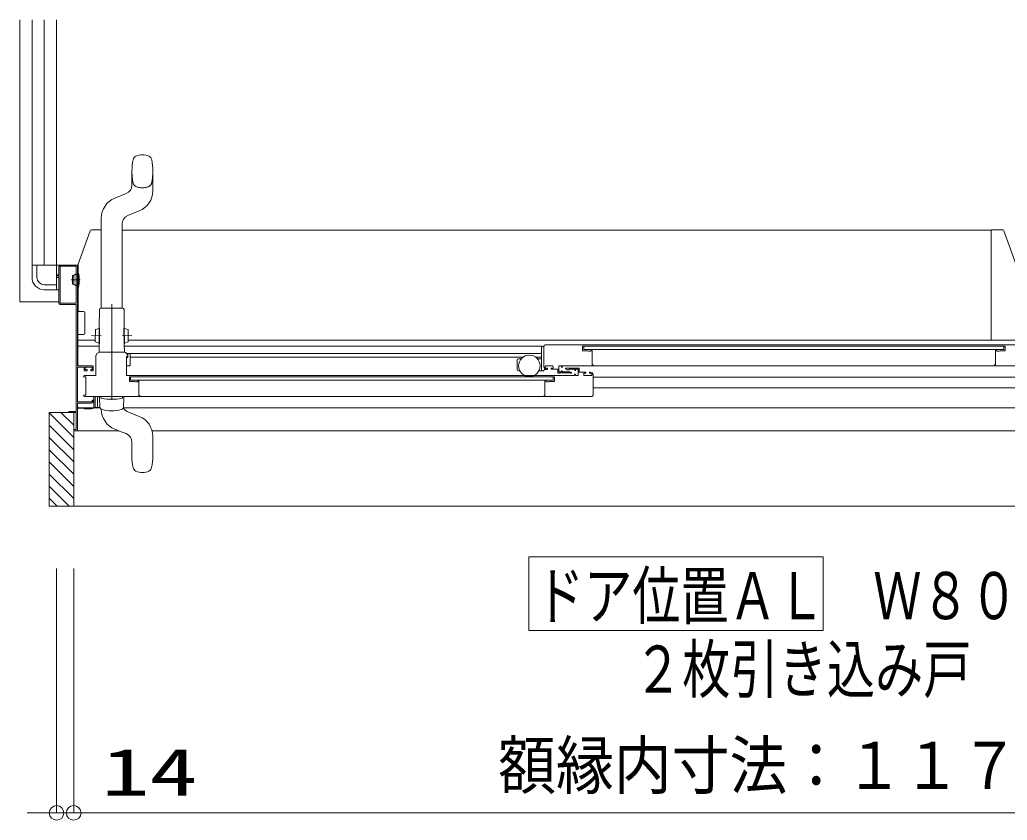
# Model space of a CAD drawing. Units: millimetres on the paper. Extents: x -305 to 305, y -152 to 152.
# Drawn here: x -138.93 to -98.67, y -47.55 to -14.93 of the extents above; entities that cross this region are included whole.
import ezdxf
from ezdxf.enums import TextEntityAlignment as Align

# ---------------------------------------------------------------- set-up
doc = ezdxf.new("R2010")
doc.units = ezdxf.units.MM
for name, pattern in [('DASHED2', [3, 2, -1]), ('LONG_CHAIN', [21, 18, -1, 1, -1]), ('LONG_DOUBLE_CHAIN', [21.8, 18, -1, 0.6, -0.6, 0.6, -1])]:
    doc.linetypes.add(name, pattern=pattern)
doc.layers.add('0-0_0', color=7, linetype='Continuous', lineweight=9)
doc.layers.add('0-1_VIEW0001', color=7, linetype='Continuous', lineweight=9)
doc.styles.add('ＭＳ ゴシック', font='')
doc.styles.get('ＭＳ ゴシック').set_extended_font_data('MS Gothic')

# ---------------------------------------------------------------- blocks, each defined once
blk = doc.blocks.new('_ORIGIN')
at = {"layer": '0-0_0'}
blk.add_line((0, 0), (-1, 0), dxfattribs=at)
blk.add_circle((0, 0), 0.5, dxfattribs=at)

msp = doc.modelspace()

# ---------------------------------------------------------------- linework, layer by layer
at = {"layer": '0-0_0'}
for p, q in [((-137.434, -37.287), (-137.434, -47.246)), ((-136.734, -37.287), (-136.734, -47.246)), ((-138.034, -47.246), (-138.634, -47.246)), ((-137.434, -47.246), (-136.734, -47.246)), ((-136.134, -47.246), (-78.839, -47.246)), ((-136.134, -47.246), (-135.534, -47.246))]:
    msp.add_line(p, q, dxfattribs=at)
msp.add_lwpolyline([(-136.734, -37.287), (-136.734, -47.246), (-131.486, -47.246)], dxfattribs=at)
at = {"layer": '0-1_VIEW0001', "linetype": 'LONG_DOUBLE_CHAIN'}
for p, q in [((-138.934, -14.927), (-138.934, -26.427)), ((-136.464, -25.527), (-136.832, -25.527)), ((-137.334, -26.427), (-138.934, -26.427))]:
    msp.add_line(p, q, dxfattribs=at)
at = {"layer": '0-1_VIEW0001'}
for p, q in [((-138.434, -24.927), (-138.434, -14.927)), ((-138.434, -14.927), (-138.434, -24.927)), ((-137.934, -24.927), (-137.934, -14.927)), ((-137.434, -25.927), (-137.434, -14.927)), ((-98.854, -23.492), (-99.319, -23.492)), ((-99.319, -25.203), (-99.319, -23.492)), ((-98.325, -24.876), (-98.807, -23.525)), ((-138.434, -24.927), (-136.549, -24.927)), ((-138.034, -24.927), (-138.434, -24.927)), ((-138.434, -24.927), (-138.434, -25.427)), ((-138.234, -24.927), (-138.234, -25.427)), ((-136.549, -24.927), (-137.284, -24.927)), ((-136.549, -26.775), (-136.549, -24.892)), ((-137.334, -25.327), (-137.409, -25.327)), ((-137.334, -24.977), (-137.334, -25.327)), ((-137.289, -24.987), (-137.289, -26.467)), ((-136.649, -24.972), (-137.274, -24.972)), ((-136.784, -25.352), (-136.734, -25.352)), ((-136.784, -25.352), (-136.784, -25.702)), ((-136.734, -25.352), (-136.656, -25.292)), ((-136.734, -25.702), (-136.734, -25.352)), ((-136.634, -26.467), (-136.634, -24.987)), ((-136.599, -25.309), (-136.618, -25.309)), ((-136.584, -25.227), (-136.564, -25.227)), ((-136.547, -25.227), (-136.559, -25.227)), ((-99.319, -27.949), (-99.319, -25.205)), ((-137.934, -25.727), (-137.434, -25.727)), ((-137.434, -25.427), (-137.334, -25.427)), ((-137.434, -25.927), (-137.434, -25.527)), ((-137.334, -25.367), (-137.334, -26.477)), ((-136.784, -25.702), (-136.734, -25.702)), ((-136.734, -25.702), (-136.656, -25.761)), ((-136.599, -25.744), (-136.618, -25.744)), ((-137.434, -25.927), (-137.934, -25.927)), ((-137.434, -25.927), (-137.334, -25.927)), ((-137.334, -25.927), (-137.434, -25.927)), ((-136.584, -25.827), (-136.564, -25.827)), ((-137.274, -26.482), (-136.649, -26.482)), ((-136.562, -29.027), (-136.562, -26.755)), ((-136.499, -26.816), (-136.334, -26.816)), ((-136.284, -27.702), (-136.284, -26.865)), ((-136.562, -27.752), (-136.334, -27.752)), ((-97.434, -28.177), (-117.509, -28.177)), ((-99.319, -27.977), (-99.319, -27.949)), ((-117.654, -29.212), (-117.654, -28.228)), ((-117.629, -28.242), (-117.584, -28.242)), ((-117.559, -29.067), (-117.559, -28.227)), ((-115.989, -28.242), (-115.989, -28.402)), ((-115.979, -28.232), (-98.764, -28.232)), ((-115.979, -28.412), (-115.799, -28.412)), ((-115.939, -28.232), (-115.939, -28.357)), ((-98.804, -28.357), (-115.939, -28.357)), ((-115.78, -28.415), (-115.742, -28.431)), ((-115.736, -28.432), (-115.664, -28.432)), ((-115.639, -28.407), (-115.639, -28.402)), ((-115.629, -28.392), (-115.628, -28.392)), ((-115.621, -28.394), (-115.606, -28.403)), ((-115.599, -28.415), (-115.599, -28.982)), ((-115.599, -28.427), (-115.599, -28.452)), ((-99.144, -28.415), (-99.144, -28.982)), ((-99.123, -28.394), (-99.137, -28.402)), ((-99.114, -28.392), (-99.115, -28.392)), ((-99.104, -28.407), (-99.104, -28.402)), ((-99.007, -28.432), (-99.079, -28.432)), ((-98.963, -28.415), (-99.001, -28.431)), ((-98.764, -28.412), (-98.944, -28.412)), ((-98.804, -28.357), (-98.804, -28.232)), ((-98.754, -28.242), (-98.754, -28.402)), ((-134.584, -28.667), (-134.584, -29.412)), ((-134.524, -28.687), (-134.584, -28.687)), ((-134.549, -28.652), (-134.569, -28.652)), ((-134.434, -28.672), (-118.406, -28.672)), ((-118.654, -29.187), (-118.654, -28.797)), ((-118.604, -28.747), (-118.486, -28.747)), ((-117.902, -28.672), (-117.659, -28.672)), ((-117.822, -28.747), (-117.654, -28.747)), ((-136.309, -29.077), (-136.309, -29.227)), ((-134.459, -29.024), (-134.584, -29.024)), ((-118.541, -29.237), (-118.604, -29.237)), ((-117.629, -29.237), (-117.768, -29.237)), ((-117.629, -29.237), (-117.589, -29.237)), ((-117.564, -29.212), (-117.564, -29.202)), ((-117.434, -29.177), (-117.539, -29.177)), ((-117.509, -29.052), (-117.509, -29.077)), ((-117.209, -29.027), (-117.484, -29.027)), ((-117.459, -29.127), (-117.429, -29.127)), ((-117.429, -29.167), (-117.459, -29.167)), ((-117.419, -29.137), (-117.419, -29.157)), ((-117.269, -29.157), (-117.269, -29.137)), ((-117.259, -29.127), (-117.199, -29.127)), ((-117.014, -29.167), (-117.259, -29.167)), ((-117.184, -29.112), (-117.184, -29.052)), ((-116.999, -29.307), (-116.999, -29.182)), ((-116.954, -29.332), (-116.974, -29.332)), ((-116.954, -29.042), (-116.954, -29.262)), ((-116.859, -29.027), (-116.939, -29.027)), ((-116.939, -29.277), (-116.864, -29.277)), ((-116.483, -29.317), (-116.935, -29.317)), ((-116.849, -29.077), (-116.849, -29.037)), ((-116.849, -29.262), (-116.849, -29.252)), ((-116.819, -29.087), (-116.839, -29.087)), ((-97.225, -29.027), (-116.809, -29.027)), ((-116.809, -29.037), (-116.809, -29.077)), ((-116.809, -29.252), (-116.809, -29.262)), ((-116.794, -29.277), (-116.599, -29.277)), ((-116.677, -29.155), (-116.625, -29.185)), ((-116.617, -29.187), (-116.544, -29.187)), ((-116.449, -29.332), (-116.464, -29.332)), ((-116.434, -29.313), (-116.434, -29.317)), ((-115.934, -29.427), (-115.934, -29.327)), ((-115.934, -29.402), (-115.934, -29.342)), ((-115.699, -29.292), (-115.699, -29.317)), ((-115.699, -29.297), (-115.699, -29.317)), ((-115.659, -29.287), (-115.689, -29.287)), ((-115.689, -29.327), (-115.659, -29.327)), ((-115.589, -28.992), (-115.569, -28.992)), ((-115.559, -29.002), (-115.559, -29.012)), ((-115.559, -30.227), (-115.559, -29.387)), ((-99.184, -29.002), (-99.184, -29.012)), ((-99.154, -28.992), (-99.174, -28.992)), ((-136.294, -29.427), (-135.834, -29.427)), ((-135.864, -29.432), (-135.864, -29.432)), ((-134.569, -29.427), (-116.309, -29.427)), ((-134.464, -29.482), (-134.464, -29.652)), ((-117.129, -29.482), (-134.464, -29.482)), ((-134.454, -29.662), (-134.274, -29.662)), ((-134.414, -29.607), (-134.414, -29.482)), ((-117.179, -29.607), (-134.414, -29.607)), ((-134.255, -29.665), (-134.217, -29.681)), ((-134.211, -29.682), (-134.139, -29.682)), ((-134.114, -29.657), (-134.114, -29.652)), ((-134.104, -29.642), (-134.103, -29.642)), ((-134.096, -29.644), (-134.081, -29.653)), ((-117.519, -29.665), (-117.519, -30.232)), ((-117.498, -29.644), (-117.512, -29.653)), ((-117.489, -29.642), (-117.49, -29.642)), ((-117.479, -29.657), (-117.479, -29.652)), ((-117.382, -29.682), (-117.454, -29.682)), ((-117.338, -29.665), (-117.376, -29.681)), ((-117.179, -29.607), (-117.179, -29.482)), ((-78.504, -29.492), (-115.559, -29.492)), ((-115.559, -29.664), (-115.559, -29.684)), ((-115.559, -29.922), (-78.604, -29.922)), ((-136.009, -30.502), (-136.584, -30.502)), ((-136.294, -30.277), (-115.609, -30.277)), ((-135.912, -30.277), (-135.912, -30.757)), ((-135.864, -30.712), (-135.864, -30.277)), ((-135.684, -30.352), (-135.684, -30.277)), ((-135.666, -30.699), (-135.684, -30.352)), ((-134.684, -30.352), (-134.702, -30.699)), ((-134.684, -30.277), (-134.684, -30.352)), ((-117.559, -30.252), (-117.559, -30.277)), ((-117.529, -30.242), (-117.549, -30.242)), ((-137.734, -30.927), (-136.634, -30.927)), ((-137.734, -34.747), (-137.734, -30.927)), ((-136.734, -31.947), (-137.734, -30.947)), ((-136.734, -31.447), (-137.254, -30.927)), ((-136.919, -30.927), (-136.649, -30.927)), ((-136.734, -34.747), (-136.734, -30.927)), ((-136.634, -30.927), (-136.634, -31.627)), ((-136.562, -30.732), (-136.562, -30.697)), ((-135.658, -30.737), (-136.559, -30.737)), ((-136.312, -30.757), (-136.537, -30.757)), ((-136.312, -30.777), (-136.312, -30.757)), ((-136.014, -30.777), (-136.312, -30.777)), ((-135.912, -30.757), (-136.009, -30.776)), ((-135.662, -30.724), (-135.764, -30.724)), ((-134.794, -30.812), (-134.793, -30.813)), ((-78.434, -30.737), (-134.714, -30.737)), ((-134.062, -31.089), (-134.522, -30.907)), ((-136.734, -32.447), (-137.734, -31.447)), ((-136.634, -31.627), (-136.734, -31.627)), ((-136.734, -31.642), (-136.734, -31.662)), ((-136.734, -31.679), (-134.881, -31.679)), ((-134.596, -31.792), (-134.799, -31.712)), ((-78.434, -31.677), (-133.539, -31.677)), ((-136.734, -32.947), (-137.734, -31.947)), ((-134.359, -32.141), (-134.359, -32.702)), ((-133.509, -32.702), (-133.509, -31.903)), ((-136.734, -33.447), (-137.734, -32.447)), ((-136.734, -33.942), (-137.734, -32.942)), ((-136.734, -34.437), (-137.734, -33.437)), ((-136.919, -34.747), (-137.734, -33.932)), ((-137.414, -34.747), (-137.734, -34.427)), ((-77.259, -34.747), (-137.734, -34.747)), ((-118.172, -39.81), (-118.172, -36.81)), ((-118.172, -36.81), (-106.172, -36.81)), ((-106.172, -39.81), (-106.172, -36.81)), ((-118.172, -39.81), (-106.172, -39.81))]:
    msp.add_line(p, q, dxfattribs=at)
at = {"layer": '0-1_VIEW0001', "color": 5}
for p, q in [((-134.358, -21.102), (-134.358, -21.663)), ((-133.508, -21.102), (-133.508, -21.901)), ((-135.055, -22.194), (-134.595, -22.012)), ((-134.521, -22.897), (-134.061, -22.715)), ((-135.608, -26.677), (-135.608, -23.008)), ((-134.758, -26.677), (-134.758, -23.246)), ((-136.549, -24.892), (-136.061, -23.525)), ((-136.014, -23.492), (-135.608, -23.492)), ((-134.758, -23.502), (-99.319, -23.502)), ((-135.683, -26.727), (-135.69, -27.484)), ((-134.733, -26.677), (-135.633, -26.677)), ((-134.677, -27.477), (-134.683, -26.727)), ((-135.851, -27.55), (-135.855, -28.05)), ((-135.695, -27.502), (-135.851, -27.55)), ((-135.701, -28.119), (-135.695, -27.484)), ((-135.68, -27.484), (-135.695, -27.484)), ((-135.685, -28.119), (-135.68, -27.484)), ((-134.682, -28.127), (-134.687, -27.477)), ((-134.672, -27.477), (-134.687, -27.477)), ((-134.666, -28.127), (-134.672, -27.477)), ((-134.672, -27.502), (-134.516, -27.55)), ((-134.516, -27.55), (-134.512, -28.05)), ((-136.562, -27.977), (-135.854, -27.977)), ((-135.7, -28.102), (-135.855, -28.05)), ((-135.701, -28.119), (-135.685, -28.119)), ((-135.696, -28.119), (-135.699, -28.477)), ((-134.666, -28.127), (-134.682, -28.127)), ((-134.668, -28.477), (-134.671, -28.127)), ((-134.666, -28.102), (-134.512, -28.05)), ((-134.513, -27.977), (-98.319, -27.977)), ((-135.697, -28.228), (-136.562, -28.228)), ((-135.682, -28.477), (-135.684, -28.477)), ((-135.684, -28.477), (-134.683, -28.477)), ((-117.659, -28.228), (-134.67, -28.228)), ((-134.459, -28.524), (-134.561, -28.524)), ((-117.659, -28.532), (-134.439, -28.532)), ((-134.434, -28.547), (-134.434, -29.002)), ((-135.834, -29.427), (-135.834, -28.627)), ((-134.534, -28.627), (-134.534, -28.637)), ((-134.524, -28.687), (-134.524, -28.627)), ((-134.798, -31.712), (-135.056, -31.61))]:
    msp.add_line(p, q, dxfattribs=at)
at = {"layer": '0-1_VIEW0001', "color": 2}
for p, q in [((-136.791, -25.204), (-136.79, -25.204)), ((-137.005, -25.564), (-137.005, -25.564)), ((-136.973, -25.695), (-136.972, -25.695)), ((-136.836, -25.646), (-136.835, -25.646))]:
    msp.add_line(p, q, dxfattribs=at)
at = {"layer": '0-1_VIEW0001', "color": 5, "linetype": 'LONG_CHAIN'}
for p, q in [((-135.183, -30.408), (-135.183, -26.516)), ((-135.183, -30.408), (-135.183, -26.516)), ((-135.183, -30.408), (-135.183, -26.689)), ((-135.183, -30.408), (-135.183, -26.689)), ((-135.614, -27.803), (-136.003, -27.799)), ((-134.753, -27.803), (-134.364, -27.799))]:
    msp.add_line(p, q, dxfattribs=at)
at = {"layer": '0-1_VIEW0001'}
for points in [[(-99.094, -23.492), (-99.095, -23.492), (-99.097, -23.492), (-99.098, -23.493)], [(-137.284, -24.927), (-137.319, -24.942), (-137.334, -24.977)], [(-136.309, -29.227), (-136.189, -29.227), (-136.189, -29.177), (-136.264, -29.177), (-136.264, -29.077), (-135.979, -29.077), (-135.979, -29.177), (-136.039, -29.177), (-136.039, -29.227), (-135.934, -29.227), (-135.934, -29.027), (-136.584, -29.027), (-136.584, -24.927)], [(-137.409, -25.327), (-137.409, -25.367), (-137.334, -25.367)], [(-137.334, -26.477), (-137.319, -26.512), (-137.284, -26.527)], [(-137.284, -26.527), (-136.639, -26.527), (-136.639, -30.887), (-136.934, -30.887), (-136.934, -30.927)], [(-136.499, -26.816), (-136.501, -26.815), (-136.509, -26.815), (-136.52, -26.813), (-136.532, -26.807), (-136.541, -26.798), (-136.548, -26.787), (-136.549, -26.779), (-136.549, -26.775)], [(-117.559, -28.227), (-117.544, -28.192), (-117.509, -28.177)], [(-115.979, -28.232), (-115.986, -28.235), (-115.989, -28.242)], [(-115.989, -28.402), (-115.986, -28.409), (-115.979, -28.412)], [(-115.799, -28.412), (-115.789, -28.413), (-115.78, -28.415)], [(-115.742, -28.431), (-115.739, -28.432), (-115.736, -28.432)], [(-115.664, -28.432), (-115.646, -28.425), (-115.639, -28.407)], [(-115.639, -28.402), (-115.636, -28.395), (-115.629, -28.392)], [(-115.628, -28.392), (-115.624, -28.392), (-115.621, -28.394)], [(-115.606, -28.403), (-115.601, -28.408), (-115.599, -28.415)], [(-134.569, -28.652), (-134.58, -28.656), (-134.584, -28.667)], [(-115.599, -28.982), (-115.596, -28.989), (-115.589, -28.992)], [(-136.584, -30.502), (-136.584, -29.077), (-136.309, -29.077)], [(-117.459, -29.167), (-117.53, -29.138), (-117.559, -29.067)], [(-117.484, -29.027), (-117.502, -29.034), (-117.509, -29.052)], [(-117.509, -29.077), (-117.494, -29.112), (-117.459, -29.127)], [(-117.429, -29.127), (-117.422, -29.13), (-117.419, -29.137)], [(-117.419, -29.157), (-117.422, -29.164), (-117.429, -29.167)], [(-117.269, -29.137), (-117.266, -29.13), (-117.259, -29.127)], [(-117.259, -29.167), (-117.266, -29.164), (-117.269, -29.157)], [(-117.184, -29.052), (-117.191, -29.034), (-117.209, -29.027)], [(-117.199, -29.127), (-117.188, -29.123), (-117.184, -29.112)], [(-116.999, -29.182), (-117.003, -29.171), (-117.014, -29.167)], [(-116.974, -29.332), (-116.992, -29.325), (-116.999, -29.307)], [(-116.939, -29.027), (-116.95, -29.031), (-116.954, -29.042)], [(-116.954, -29.262), (-116.95, -29.273), (-116.939, -29.277)], [(-116.944, -29.324), (-116.948, -29.33), (-116.954, -29.332)], [(-116.935, -29.317), (-116.941, -29.319), (-116.944, -29.324)], [(-116.864, -29.277), (-116.853, -29.273), (-116.849, -29.262)], [(-116.849, -29.037), (-116.852, -29.03), (-116.859, -29.027)], [(-116.839, -29.087), (-116.846, -29.084), (-116.849, -29.077)], [(-116.849, -29.252), (-116.829, -29.232), (-116.809, -29.252)], [(-116.809, -29.077), (-116.812, -29.084), (-116.819, -29.087)], [(-116.799, -29.027), (-116.806, -29.03), (-116.809, -29.037)], [(-116.809, -29.262), (-116.805, -29.273), (-116.794, -29.277)], [(-116.669, -29.127), (-116.684, -29.138), (-116.677, -29.155)], [(-115.934, -29.327), (-115.849, -29.327), (-115.849, -29.287), (-116.119, -29.287), (-116.119, -29.127), (-116.669, -29.127)], [(-116.625, -29.185), (-116.621, -29.186), (-116.617, -29.187)], [(-116.599, -29.277), (-116.593, -29.276), (-116.588, -29.272), (-116.583, -29.268), (-116.577, -29.267)], [(-116.577, -29.267), (-116.499, -29.267), (-116.442, -29.3)], [(-116.544, -29.187), (-116.537, -29.184), (-116.534, -29.177), (-116.531, -29.17), (-116.524, -29.167)], [(-116.524, -29.167), (-116.309, -29.167), (-116.309, -29.202)], [(-116.464, -29.332), (-116.47, -29.33), (-116.474, -29.324), (-116.477, -29.319), (-116.483, -29.317)], [(-116.434, -29.317), (-116.438, -29.328), (-116.449, -29.332)], [(-116.442, -29.3), (-116.436, -29.306), (-116.434, -29.313)], [(-116.269, -29.202), (-116.269, -29.167), (-116.164, -29.167), (-116.164, -29.427), (-116.269, -29.427), (-116.269, -29.367), (-116.309, -29.367), (-116.309, -29.427)], [(-116.309, -29.202), (-116.289, -29.222), (-116.269, -29.202)], [(-115.609, -29.377), (-115.609, -29.427), (-115.934, -29.427)], [(-115.689, -29.287), (-115.696, -29.29), (-115.699, -29.297)], [(-115.699, -29.317), (-115.696, -29.324), (-115.689, -29.327)], [(-115.559, -29.387), (-115.588, -29.316), (-115.659, -29.287)], [(-115.659, -29.327), (-115.624, -29.342), (-115.609, -29.377)], [(-115.559, -29.012), (-115.563, -29.023), (-115.574, -29.027)], [(-115.569, -28.992), (-115.562, -28.995), (-115.559, -29.002)], [(-136.324, -29.477), (-136.331, -29.474), (-136.334, -29.467), (-136.322, -29.439), (-136.294, -29.427)], [(-136.324, -30.227), (-136.234, -30.227), (-136.234, -29.477), (-136.324, -29.477)], [(-134.584, -29.412), (-134.58, -29.423), (-134.569, -29.427)], [(-134.464, -29.652), (-134.461, -29.659), (-134.454, -29.662)], [(-134.274, -29.662), (-134.264, -29.663), (-134.255, -29.665)], [(-134.217, -29.681), (-134.214, -29.682), (-134.211, -29.682)], [(-134.139, -29.682), (-134.121, -29.675), (-134.114, -29.657)], [(-134.114, -29.652), (-134.111, -29.645), (-134.104, -29.642)], [(-134.103, -29.642), (-134.099, -29.642), (-134.096, -29.644)], [(-134.081, -29.653), (-134.076, -29.658), (-134.074, -29.665)], [(-134.074, -29.665), (-134.074, -30.242), (-134.034, -30.242), (-134.034, -30.277)], [(-117.512, -29.653), (-117.517, -29.658), (-117.519, -29.665)], [(-117.49, -29.642), (-117.494, -29.642), (-117.498, -29.644)], [(-117.479, -29.652), (-117.482, -29.645), (-117.489, -29.642)], [(-117.454, -29.682), (-117.472, -29.675), (-117.479, -29.657)], [(-117.376, -29.681), (-117.379, -29.682), (-117.382, -29.682)], [(-117.319, -29.662), (-117.329, -29.663), (-117.338, -29.665)], [(-117.129, -29.482), (-117.129, -29.662), (-117.319, -29.662)], [(-136.584, -31.679), (-136.584, -30.552), (-136.009, -30.552)], [(-136.294, -30.277), (-136.322, -30.265), (-136.334, -30.237), (-136.331, -30.23), (-136.324, -30.227)], [(-136.009, -30.552), (-135.956, -30.53), (-135.934, -30.477)], [(-135.984, -30.477), (-135.991, -30.495), (-136.009, -30.502)], [(-135.934, -30.477), (-135.934, -30.427), (-135.984, -30.427), (-135.984, -30.477)], [(-135.764, -30.277), (-135.764, -30.727), (-135.849, -30.727)], [(-117.549, -30.242), (-117.556, -30.245), (-117.559, -30.252)], [(-117.519, -30.232), (-117.522, -30.239), (-117.529, -30.242)], [(-115.609, -30.277), (-115.574, -30.262), (-115.559, -30.227)]]:
    msp.add_lwpolyline(points, dxfattribs=at)
at = {"layer": '0-1_VIEW0001', "color": 5}
for points in [[(-135.834, -28.627), (-135.79, -28.521), (-135.684, -28.477)], [(-134.534, -28.637), (-134.538, -28.648), (-134.549, -28.652)]]:
    msp.add_lwpolyline(points, dxfattribs=at)
at = {"layer": '0-1_VIEW0001'}
msp.add_circle((-118.154, -29.032), 0.438, dxfattribs=at)
at = {"layer": '0-1_VIEW0001', "color": 5}
for centre, radius, start, end in [((-134.115, -20.668), 0.2, 115.34, 168.6588), ((-133.933, -21.052), 0.625, 64.66, 115.34), ((-133.751, -20.668), 0.2, 11.3412, 64.66), ((-131.951, -21.102), 2.408, 168.6588, 180), ((-135.916, -21.102), 2.408, 0, 11.3412), ((-134.733, -21.663), 0.375, 291.6036, 0), ((-134.383, -21.901), 0.875, 291.6036, 0), ((-134.733, -23.008), 0.875, 111.6036, 180), ((-134.383, -23.246), 0.375, 111.6036, 180), ((-136.014, -23.542), 0.05, 90, 160.3462), ((-135.633, -26.727), 0.05, 90, 180), ((-134.733, -26.727), 0.05, 0, 90), ((-134.684, -28.627), 0.15, 0, 90.452), ((-134.684, -28.627), 0.16, 0, 39.8384), ((-134.459, -28.549), 0.025, 0, 90), ((-134.459, -28.549), 0.025, 0, 90), ((-135.579, -30.311), 0.0485, 177.5028, 257.3444), ((-135.183, -28.073), 2.321, 259.9146, 280.0854), ((-134.788, -30.311), 0.0485, 282.6556, 2.4972), ((-134.733, -30.796), 0.875, 180, 248.3964)]:
    msp.add_arc(centre, radius, start, end, dxfattribs=at)
at = {"layer": '0-1_VIEW0001', "color": 5, "linetype": 'DASHED2'}
for centre, radius, start, end in [((-131.951, -21.102), 2.408, 180, 191.3412), ((-135.916, -21.102), 2.408, 348.6588, 0), ((-134.115, -21.536), 0.2, 191.3412, 244.66), ((-133.933, -21.152), 0.625, 244.66, 295.34), ((-133.751, -21.536), 0.2, 295.34, 348.6588)]:
    msp.add_arc(centre, radius, start, end, dxfattribs=at)
at = {"layer": '0-1_VIEW0001'}
for centre, radius, start, end in [((-98.854, -23.542), 0.05, 19.6538, 90), ((-137.274, -24.987), 0.015, 90, 180), ((-136.647, -25.304), 0.015, 19.4712, 127.1608), ((-136.649, -24.987), 0.015, 0, 90), ((-136.618, -25.294), 0.015, 199.4712, 270), ((-136.599, -25.294), 0.015, 270, 0), ((-136.564, -25.252), 0.025, 12.424, 90), ((-137.812, -25.527), 1.303, 347.576, 12.424), ((-137.934, -25.427), 0.5, 180, 270), ((-137.934, -25.427), 0.3, 180, 270), ((-136.647, -25.749), 0.015, 232.8391, 340.5288), ((-136.618, -25.759), 0.015, 90, 160.5288), ((-136.599, -25.759), 0.015, 0, 90), ((-136.564, -25.802), 0.025, 270, 347.576), ((-137.274, -26.467), 0.015, 180, 270), ((-136.649, -26.467), 0.015, 270, 0), ((-136.334, -26.866), 0.05, 0, 90), ((-136.334, -27.702), 0.05, 270, 0), ((-117.629, -28.267), 0.025, 90, 180), ((-117.584, -28.227), 0.015, 270, 0), ((-99.129, -28.415), 0.015, 120.9638, 180), ((-99.115, -28.407), 0.015, 90, 120.9638), ((-99.114, -28.402), 0.01, 0, 90), ((-99.079, -28.407), 0.025, 180, 270), ((-99.007, -28.417), 0.015, 270, 291.8014), ((-98.944, -28.462), 0.05, 90, 111.8014), ((-98.764, -28.242), 0.01, 0, 90), ((-98.764, -28.402), 0.01, 270, 0), ((-118.604, -28.797), 0.05, 90, 180), ((-99.154, -28.982), 0.01, 270, 0), ((-134.459, -28.999), 0.025, 270, 0), ((-134.459, -28.999), 0.025, 270, 0), ((-118.604, -29.187), 0.05, 180, 270), ((-117.629, -29.212), 0.025, 180, 270), ((-117.589, -29.212), 0.025, 270, 0), ((-117.539, -29.202), 0.025, 90, 180), ((-99.174, -29.002), 0.01, 90, 180), ((-99.169, -29.012), 0.015, 180, 270), ((-136.537, -30.732), 0.025, 180, 270), ((-136.014, -30.752), 0.025, 270, 281.3099), ((-135.849, -30.712), 0.015, 180, 270), ((-135.541, -30.693), 0.125, 183.0011, 254.0538), ((-135.184, -29.446), 1.421, 254.017, 285.9811), ((-134.827, -30.693), 0.125, 285.9428, 356.999), ((-134.384, -30.558), 0.375, 209.104, 248.3964), ((-134.384, -31.903), 0.875, 0, 68.3964), ((-134.734, -32.141), 0.375, 0, 68.3964), ((-131.952, -32.702), 2.408, 180, 191.3412), ((-135.917, -32.702), 2.408, 348.6588, 0), ((-134.116, -33.136), 0.2, 191.3412, 244.66), ((-133.934, -32.752), 0.625, 244.66, 295.34), ((-133.752, -33.136), 0.2, 295.34, 348.6588)]:
    msp.add_arc(centre, radius, start, end, dxfattribs=at)
at = {"layer": '0-1_VIEW0001', "color": 2}
msp.add_arc((-135.183, -28.073), 2.321, 259.9146, 280.0854, dxfattribs=at)

# ---------------------------------------------------------------- block references
at = {"layer": '0-0_0', "xscale": 0.6, "yscale": 0.6}
msp.add_blockref('_ORIGIN', (-137.434, -47.246), dxfattribs=at)
at = {"layer": '0-0_0', "xscale": 0.6, "yscale": 0.6, "rotation": 180}
msp.add_blockref('_ORIGIN', (-136.734, -47.246), dxfattribs=at)
msp.add_blockref('_ORIGIN', (-136.734, -47.246), dxfattribs=at)

# ---------------------------------------------------------------- texts
at = {"layer": '0-0_0', "style": 'ＭＳ ゴシック'}
for s, width, p in [('額縁内寸法：１１７０', 0.9, (-119.429, -46.844)), ('14', 1.5, (-135.605, -47.116))]:
    msp.add_text(s, height=1.921, dxfattribs=dict(at, width=width)).set_placement(p, align=Align.BOTTOM_LEFT)
at = {"layer": '0-1_VIEW0001', "style": 'ＭＳ ゴシック', "width": 0.75}
for s, p in [('ドア位置ＡＬ\u3000Ｗ８００', (-117.887, -39.929)), ('２枚引き込み戸', (-113.887, -42.927))]:
    msp.add_text(s, height=1.921, dxfattribs=at).set_placement(p, align=Align.BOTTOM_LEFT)

doc.saveas('drawing.dxf')
